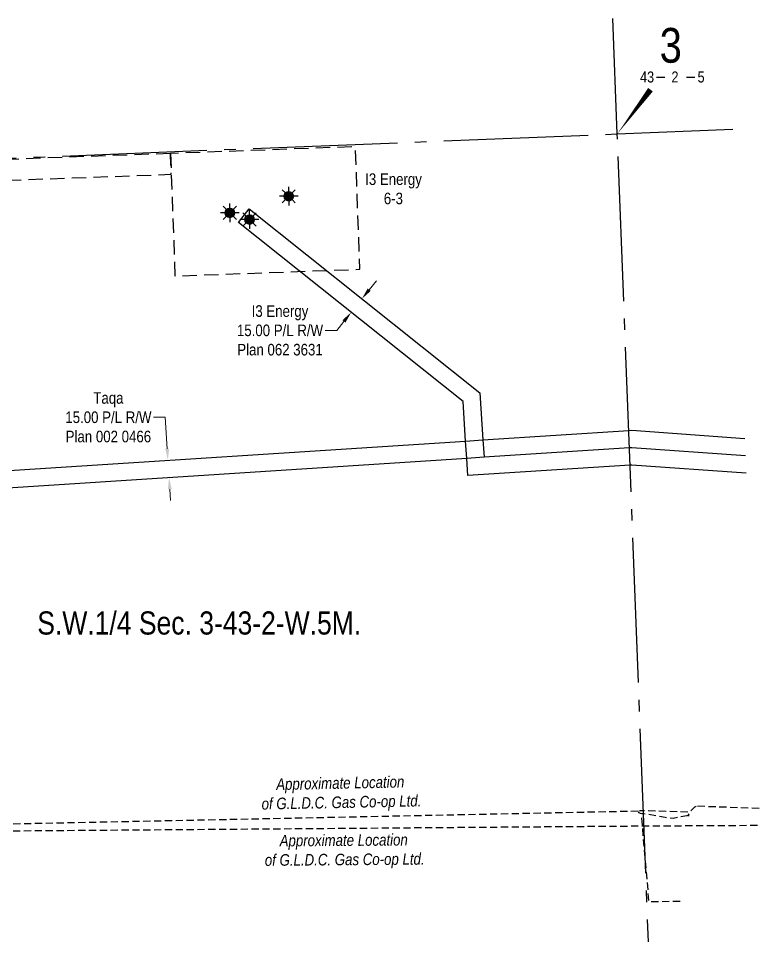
# Model space of a CAD drawing. Extents: x 665644 to 689199, y 5825051 to 5844826.
# Drawn here: x 688286 to 688927, y 5839211 to 5840004 of the extents above; entities that cross this region are included whole.
import ezdxf
from ezdxf.enums import TextEntityAlignment as Align

# ---------------------------------------------------------------- set-up
doc = ezdxf.new("R2010")
doc.units = 0
doc.header["$LTSCALE"] = 5
doc.header["$PDSIZE"] = 0.5
for name, pattern in [('foc-ACCESSROAD', [3.75, 2.5, -1.25]), ('foc-QUARTERLINE', [33, 25, -3, 2, -3]), ('UG_PIPE', [1.875, 1.25, -0.625])]:
    doc.linetypes.add(name, pattern=pattern)
doc.layers.get('Defpoints').update_dxf_attribs({"color": 9})
for name, color, linetype in [('10', 1, 'Continuous'), ('9', 3, 'Continuous'), ('AS-PIPE-UG', 44, 'UG_PIPE'), ('AS-PIPE-UG-T', 44, 'Continuous'), ('C-SYMBOL', 7, 'Continuous'), ('F-AR', 190, 'foc-ACCESSROAD'), ('F-RW', 190, 'Continuous'), ('F-WS', 190, 'foc-ACCESSROAD'), ('F-WS-S', 190, 'Continuous'), ('L-QSEC', 8, 'foc-QUARTERLINE'), ('L-SECLBL', 7, 'Continuous')]:
    doc.layers.add(name, color=color, linetype=linetype)
doc.layers.add('F-RW-T', color=190, linetype='Continuous', lineweight=9)
doc.layers.add('F-WS-T', color=190, linetype='Continuous', lineweight=9)
doc.styles.add('175L', font='ARIALN.TTF', dxfattribs={"height": 20})
doc.styles.add('80CG', font='ARIALN.TTF', dxfattribs={"height": 10})
doc.styles.add('80L', font='ARIALN.TTF', dxfattribs={"height": 10})
doc.styles.add('SIMPLEX', font='ARIALN.TTF')
doc.dimstyles.new('Compass 5 000', dxfattribs={"dimscale": 5, "dimtxt": 9, "dimasz": 2, "dimexe": 0.2, "dimexo": 0.0625, "dimgap": 0.5, "dimtad": 0, "dimtih": 1, "dimtoh": 1, "dimzin": 0, "dimdsep": 46, "dimtxsty": '80CG', "dimcen": 0.1, "dimse1": 1, "dimse2": 1, "dimclrd": 256, "dimclrt": 256, "dimaunit": 1, "dimadec": 4, "dimazin": 0, "dimtfac": 0.06, "dimtofl": 0, "dimtmove": 0, "dimatfit": 1, "dimfxl": 0.2, "dimtolj": 1, "dimtzin": 0, "dimlwd": -1, "dimarcsym": 0})

# ---------------------------------------------------------------- blocks, each defined once
blk = doc.blocks.new('L-SECLBL')
at = {"layer": '9', "color": 7}
for p, q in [((-5.08, -27.83), (-12.29, -27.83)), ((20.7, -27.83), (13.5, -27.83))]:
    blk.add_line(p, q, dxfattribs=at)
at = {"layer": '10', "color": 2, "style": 'SIMPLEX'}
blk.add_attdef('SEC', text='', height=30, dxfattribs=at).set_placement((0, 0), align=Align.MIDDLE)
at = {"layer": '10', "color": 5, "style": '80L'}
blk.add_attdef('TWP', text='', height=9.5, dxfattribs=at).set_placement((-14.43, -27.37), align=Align.MIDDLE_RIGHT)
blk.add_attdef('RGE', text='', height=9.5, dxfattribs=at).set_placement((3.62, -27.37), align=Align.MIDDLE_CENTER)
blk.add_attdef('MER', text='', height=9.5, dxfattribs=at).set_placement((23.17, -27.37), align=Align.MIDDLE_LEFT)
blk = doc.blocks.new('*D2636')
at = {"layer": 'Defpoints', "color": 0, "transparency": 16777216}
for p in [(688580.4, 5839764.15), (688571.05, 5839752.41), (688574.23, 5839749.88)]:
    blk.add_point(p, dxfattribs=at)
at = {"layer": 'F-RW-T', "transparency": 16777216}
for p, q in [((688589.8, 5839769.44), (688596.03, 5839777.26)), ((688568, 5839742.06), (688561.77, 5839734.24)), ((688561.77, 5839734.24), (688551.77, 5839734.24))]:
    blk.add_line(p, q, dxfattribs=at)
for points in [[(688588.5, 5839770.48), (688591.11, 5839768.4), (688583.57, 5839761.62)], [(688566.69, 5839743.1), (688569.3, 5839741.02), (688574.23, 5839749.88)]]:
    blk.add_solid(points, dxfattribs=at)
at = {"layer": 'F-RW-T', "transparency": 16777216, "insert": (688512.68, 5839734.24), "char_height": 10, "attachment_point": 5, "style": '80CG'}
blk.add_mtext('\\A1;I3 Energy\\P15.00 P/L R/W\\PPlan 062 3631', dxfattribs=at)
blk = doc.blocks.new('*D2637')
at = {"layer": 'Defpoints', "color": 0, "transparency": 16777216}
for p in [(688400.23, 5839621.01), (688415.77, 5839622.01), (688401.2, 5839606.04)]:
    blk.add_point(p, dxfattribs=at)
at = {"layer": 'F-RW-T', "transparency": 16777216}
for p, q in [((688413.37, 5839659.13), (688403.37, 5839659.13)), ((688415.13, 5839631.99), (688413.37, 5839659.13)), ((688417.38, 5839597.07), (688418.03, 5839587.09))]:
    blk.add_line(p, q, dxfattribs=at)
for points in [[(688416.79, 5839632.1), (688413.46, 5839631.89), (688415.77, 5839622.01)], [(688419.04, 5839597.17), (688415.72, 5839596.96), (688416.74, 5839607.05)]]:
    blk.add_solid(points, dxfattribs=at)
at = {"layer": 'F-RW-T', "transparency": 16777216, "insert": (688364.29, 5839659.13), "char_height": 10, "attachment_point": 5, "style": '80CG'}
blk.add_mtext('\\A1;Taqa\\P15.00 P/L R/W\\PPlan 002 0466', dxfattribs=at)
blk = doc.blocks.new('GAS')
h = blk.add_hatch(color=255)
h.dxf.hatch_style = 1
edge = h.paths.add_edge_path()
edge.add_arc((0, 0), 0.9, 0, 360)
for p, q in [((0, 0.81), (0, 1.62)), ((-0.81, 0), (-1.62, 0)), ((-0.57, 0.57), (-1.14, 1.14)), ((0.57, 0.57), (1.14, 1.14)), ((1.62, 0), (0.81, 0)), ((-0.57, -0.57), (-1.14, -1.14)), ((0, -0.81), (0, -1.62)), ((1.14, -1.14), (0.57, -0.57))]:
    blk.add_line(p, q)
blk.add_circle((0, 0), 0.8)

msp = doc.modelspace()

# ---------------------------------------------------------------- linework, layer by layer
at = {"layer": 'AS-PIPE-UG', "flags": 128}
for points in [[(688872.7, 5839322.885), (688871.869, 5839322.539), (688871.001, 5839322.037), (688867.736, 5839318.519), (688865.456, 5839314.998)], [(688926.909, 5839321.012), (688872.7, 5839322.885)], [(688822.455, 5839318.59), (688051.638, 5839302.789)], [(688865.456, 5839314.998), (688864.458, 5839314.753), (688857.564, 5839313.35), (688852.747, 5839312.37), (688845.668, 5839313.153), (688829.469, 5839316.055), (688826.776, 5839316.306), (688825.655, 5839316.454), (688824.535, 5839316.659), (688823.404, 5839317.229), (688822.749, 5839317.998), (688822.455, 5839318.59)], [(688865.384, 5839317.901), (688823.486, 5839319.051)], [(688825.227, 5839312.916), (688831.523, 5839240.391), (688859.559, 5839240.962)], [(688865.456, 5839314.998), (688866.556, 5839314.946)], [(687074.94, 5839232.581), (687990.626, 5839299.442), (688826.776, 5839305.923), (688927.47, 5839306.467)]]:
    msp.add_lwpolyline(points, dxfattribs=at)
at = {"layer": 'F-AR', "flags": 128}
msp.add_lwpolyline([(688417.999, 5839887.218), (687999.779, 5839871.973), (688000.503, 5839853.988), (688418.654, 5839869.23)], close=True, dxfattribs=at)
at = {"layer": 'F-RW', "flags": 128}
for points in [[(688476.719, 5839827.544), (688486.063, 5839839.277)], [(688486.063, 5839839.277), (688685.548, 5839680.399)], [(688671.006, 5839672.805), (688476.719, 5839827.544)], [(688685.548, 5839680.399), (688688.164, 5839639.599)], [(688673.204, 5839638.632), (688671.006, 5839672.805)], [(688688.164, 5839639.599), (688814.211, 5839647.737)], [(688814.211, 5839647.737), (688817.025, 5839647.917)], [(688817.025, 5839647.917), (688914.565, 5839640.914)], [(688260.397, 5839611.983), (688673.204, 5839638.632)], [(688673.204, 5839638.632), (688688.164, 5839639.599)], [(688674.161, 5839623.665), (688673.204, 5839638.632)], [(688688.164, 5839639.599), (688689.124, 5839624.628)], [(688814.785, 5839632.744), (688689.124, 5839624.628)], [(688816.967, 5839632.885), (688814.785, 5839632.744)], [(688915.147, 5839625.837), (688816.967, 5839632.885)], [(688674.161, 5839623.665), (688040.257, 5839582.739)], [(688689.124, 5839624.628), (688674.161, 5839623.665)], [(688675.12, 5839608.695), (688674.161, 5839623.665)], [(688815.364, 5839617.75), (688675.12, 5839608.695)], [(688816.91, 5839617.85), (688815.364, 5839617.75)], [(688915.729, 5839610.753), (688816.91, 5839617.85)]]:
    msp.add_lwpolyline(points, dxfattribs=at)
at = {"layer": 'F-WS', "flags": 128}
msp.add_lwpolyline([(688417.999, 5839887.218), (688421.86, 5839781.288), (688527.79, 5839785.15), (688581.754, 5839787.117), (688577.893, 5839893.046), (688523.928, 5839891.079)], close=True, dxfattribs=at)
at = {"layer": 'L-QSEC', "flags": 128}
for points in [[(688804.351, 5839904.114), (688800.496, 5840004.035)], [(688804.351, 5839904.114), (688904.256, 5839908.095)], [(687994.749, 5839871.851), (688804.351, 5839904.114)], [(688835.369, 5839100.145), (688804.351, 5839904.114)]]:
    msp.add_lwpolyline(points, dxfattribs=at)
at = {"layer": 'L-SECLBL', "flags": 128}
msp.add_lwpolyline([(688804.351, 5839904.114, 0, 5, 0), (688833.074, 5839942.359, 0, 0, 0)], format="xyseb", dxfattribs=at)

# ---------------------------------------------------------------- block references
at = {"layer": 'F-WS-S', "xscale": 5, "yscale": 5, "zscale": 5}
for p in [(688520.216, 5839850.223), (688469.257, 5839835.887), (688486.337, 5839830.089)]:
    msp.add_blockref('GAS', p, dxfattribs=at)
at = {"layer": 'L-SECLBL'}
msp.add_blockref('L-SECLBL', (688850.607, 5839980.714), dxfattribs=at).add_auto_attribs({'SEC': '3', 'TWP': '43', 'RGE': '2', 'MER': '5'})

# ---------------------------------------------------------------- texts
at = {"layer": 'AS-PIPE-UG-T', "char_height": 10, "attachment_point": 1, "style": '175L'}
for insert, rotation in [((688495.994, 5839346.636), 1.174311), ((688499.05, 5839298.037), 0.444084)]:
    msp.add_mtext_dynamic_manual_height_columns('\\pi13.307;{\\fArial Narrow|b0|i1|c0|p34;Approximate Location\\P\\pi0.32967;of G.L.D.C. Gas Co-op Ltd.}', width=137.14638, gutter_width=50, heights=[0], dxfattribs=dict(at, insert=insert, rotation=rotation))
at = {"layer": 'C-SYMBOL', "color": 3, "style": '175L'}
msp.add_text('S.W.1/4 Sec. 3-43-2-W.5M.', height=20, dxfattribs=at).set_placement((688442.856, 5839465.333), align=Align.BOTTOM_CENTER)
at = {"layer": 'F-WS-T', "insert": (688585.734, 5839870), "char_height": 10, "attachment_point": 1, "style": '175L'}
msp.add_mtext_dynamic_manual_height_columns('\\pi0.5957;I3 Energy\\P\\pi16.718;6-3', width=49.03588, gutter_width=100, heights=[0], dxfattribs=at)

# ---------------------------------------------------------------- dimensions: what is measured, and where the dimension line sits
at = {"layer": 'F-RW-T', "color": 3}
dim = msp.add_aligned_dim(p1=(688580.398, 5839764.145), p2=(688571.053, 5839752.412), distance=4.059, text='I3 Energy\\P15.00 P/L R/W\\PPlan 062 3631', dimstyle='Compass 5 000', dxfattribs=at)
dim.commit()
dim.dimension.update_dxf_attribs({"geometry": '*D2636', "text_midpoint": (688512.682, 5839734.239)})
dim = msp.add_linear_dim(base=(688415.771, 5839622.013), p1=(688401.196, 5839606.042), p2=(688400.23, 5839621.01), angle=93.693638, text='Taqa\\P15.00 P/L R/W\\PPlan 002 0466', dimstyle='Compass 5 000', dxfattribs=at)
dim.commit()
dim.dimension.update_dxf_attribs({"geometry": '*D2637', "text_midpoint": (688364.289, 5839659.127), "dimtype": 161})

doc.saveas('drawing.dxf')
